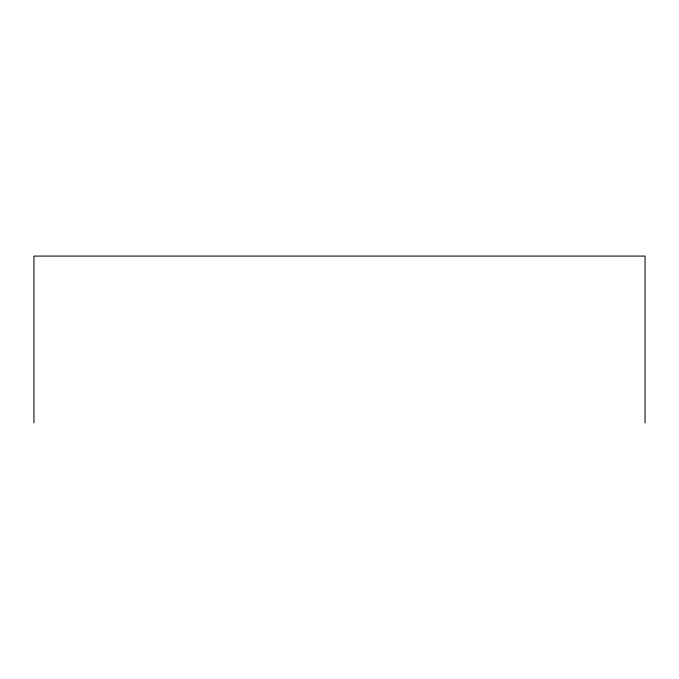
<?xml version="1.0" encoding="UTF-8"?>
<svg xmlns="http://www.w3.org/2000/svg" width="679" height="679" viewBox="0 0 679 679"><rect width="100%" height="100%" fill="white"/><g stroke="black" fill="none" stroke-linecap="round" stroke-linejoin="round"><path stroke-width="1.02" d="M645.05 422.915L645.05 256.085L33.95 256.085L33.95 422.915"/></g></svg>
